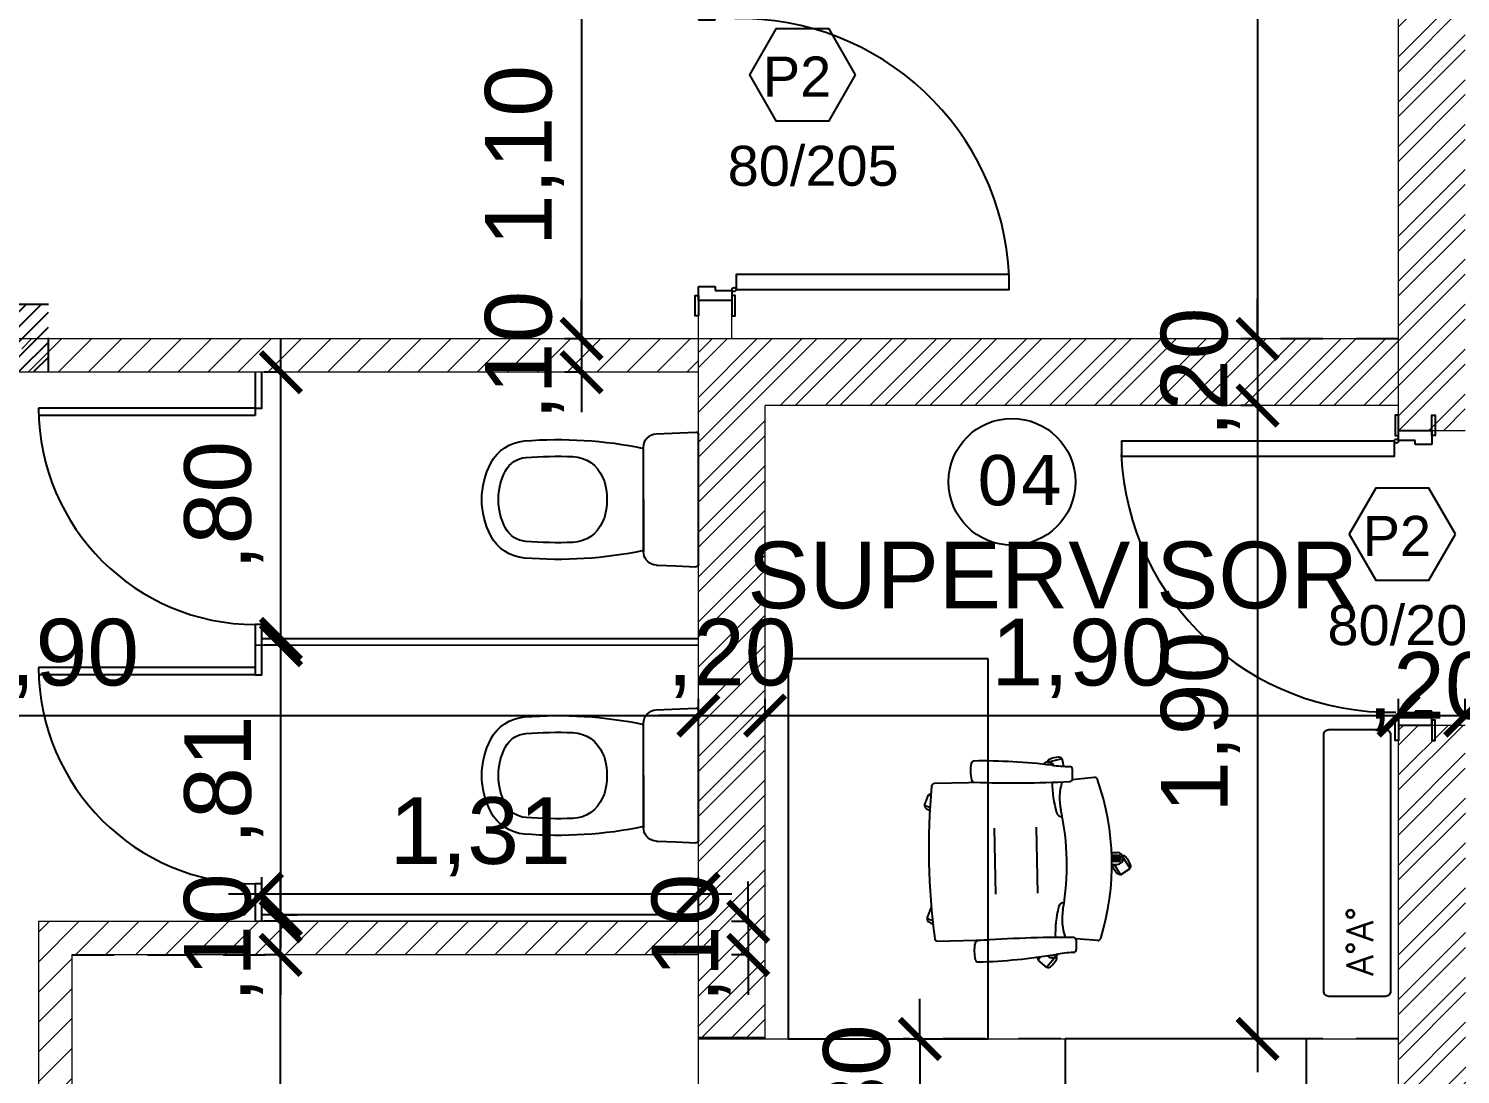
# Model space of a CAD drawing. Header units: metres. Extents: x 1093 to 1459, y -137 to 62.
# Drawn here: x 1276.044 to 1280.339, y -35.723 to -32.586 of the extents above; entities that cross this region are included whole.
import ezdxf

# ---------------------------------------------------------------- set-up
doc = ezdxf.new("R2010")
doc.units = ezdxf.units.M
doc.header["$LTSCALE"] = 0.508
doc.header["$PDMODE"] = 1
doc.header["$PDSIZE"] = -2
doc.linetypes.add('HIDDEN', pattern=[0.375, 0.25, -0.125])
doc.linetypes.add('HIDDEN2', pattern=[0.1875, 0.125, -0.0625])
doc.layers.get('0').update_dxf_attribs({"color": 9})
doc.layers.get('Defpoints').update_dxf_attribs({"color": 9})
for name, color, linetype in [('2-Desig-Carp', 9, 'Continuous'), ('2-texto', 9, 'Continuous'), ('3-muros', 9, 'Continuous'), ('3-tabiques', 9, 'Continuous'), ('4-carpinterias', 9, 'Continuous'), ('7-artef', 9, 'Continuous'), ('8-cotas-100', 9, 'Continuous'), ('9-Hatch', 9, 'Continuous'), ('a-aacond', 9, 'Continuous'), ('arq carpinterias', 9, 'Continuous'), ('Estructura', 9, 'HIDDEN2')]:
    doc.layers.add(name, color=color, linetype=linetype)
doc.styles.add('ROMANS', font='romans')
doc.styles.add('swiss', font='swissel.ttf')
doc.dimstyles.new('dim-100', dxfattribs={"dimtxt": 0.2, "dimasz": 0.12, "dimexe": 0.05, "dimexo": 0, "dimgap": 0.05, "dimtad": 1, "dimzin": 4, "dimtxsty": 'swiss', "dimblk": 'ARCHTICK', "dimcen": 0.5, "dimdle": 0.1, "dimclrd": 256, "dimclre": 252, "dimclrt": 256, "dimadec": 0, "dimazin": 0, "dimtfac": 1, "dimtix": 1, "dimtmove": 2, "dimatfit": 3, "dimldrblk": 'OPEN30', "dimfxl": 0.05, "dimtolj": 1, "dimtzin": 0, "dimarcsym": 0})

# ---------------------------------------------------------------- blocks, each defined once
blk = doc.blocks.new('P70 10CM')
at = {"color": 252}
blk.add_arc((374.8631, -245.4483), 0.8098, 2.6514, 91.0609, dxfattribs=at)
at = {"layer": '4-carpinterias'}
for p, q in [((374.8403, -244.6001), (374.7403, -244.6001)), ((374.7403, -244.6001), (374.7403, -244.6421)), ((374.8403, -244.6301), (374.8403, -244.6001)), ((374.7403, -244.6421), (374.7903, -244.6421)), ((374.7903, -244.6421), (374.7903, -244.6301)), ((374.7903, -244.6301), (374.8403, -244.6301)), ((374.7403, -245.4841), (374.7403, -245.4421)), ((374.7403, -245.4421), (374.7903, -245.4421)), ((374.8403, -245.4841), (374.7403, -245.4841)), ((374.7903, -245.4421), (374.7903, -245.4541)), ((374.7903, -245.4541), (374.8403, -245.4541)), ((374.8403, -245.4541), (374.8403, -245.4841))]:
    blk.add_line(p, q, dxfattribs=at)
for points in [[(374.7403, -244.6151), (374.7403, -244.5541), (374.7303, -244.5541), (374.7303, -244.6151)], [(374.8403, -244.6151), (374.8403, -244.5541), (374.8503, -244.5541), (374.8503, -244.6151)], [(375.6719, -245.4062), (374.8529, -245.4062), (374.8529, -245.4512), (375.6719, -245.4512)], [(374.7403, -245.4691), (374.7403, -245.5301), (374.7303, -245.5301), (374.7303, -245.4691)], [(374.8403, -245.4691), (374.8403, -245.5301), (374.8503, -245.5301), (374.8503, -245.4691)]]:
    blk.add_lwpolyline(points, close=True, dxfattribs=at)
blk.add_circle((374.8469, -245.4517), 0.006, dxfattribs=at)
blk.add_arc((374.7637, -245.4467), 0.9082, 359.7162, 0.2838, dxfattribs=at)
blk = doc.blocks.new('mobiliariop101')
at = {"color": 0, "linetype": 'ByBlock'}
for p, q in [((-0.005, 0.3366), (-0.005, 0.305)), ((-0.0045, 0.342), (0.0347, 0.3656)), ((0, 0.3375), (0, 0.305)), ((0.005, 0.3366), (0.005, 0.305)), ((0.0543, 0.3331), (0.0347, 0.3656)), ((-0.0201, 0.3048), (-0.02, 0.3226)), ((-0.01, 0.3337), (-0.01, 0.3049)), ((0.01, 0.3337), (0.01, 0.3049)), ((0.0201, 0.3048), (0.02, 0.3226)), ((0.0201, 0.3124), (0.0543, 0.3331)), ((-0.2718, 0.2521), (-0.2651, 0.1788)), ((0.2718, 0.2521), (0.2651, 0.1788)), ((-0.311, 0.152), (-0.337, 0.146)), ((-0.3257, 0.0973), (-0.337, 0.146)), ((-0.2698, 0.18), (-0.3002, 0.18)), ((0.2698, 0.18), (0.3002, 0.18)), ((-0.3217, 0.0993), (-0.3172, 0.0978)), ((-0.321, 0.1043), (-0.3165, 0.1028)), ((-0.3186, 0.1088), (-0.3158, 0.1079)), ((0.3186, 0.1088), (0.3158, 0.1079)), ((0.321, 0.1043), (0.3165, 0.1028)), ((0.3217, 0.0993), (0.3172, 0.0978)), ((0.3207, 0.1127), (0.3585, 0.08)), ((-0.3204, 0.0936), (-0.3179, 0.0928)), ((-0.11, 0.055), (0.11, 0.055)), ((0.3204, 0.0936), (0.3179, 0.0928)), ((0.3219, 0.0614), (0.3336, 0.0512)), ((0.3336, 0.0512), (0.3585, 0.08)), ((-0.11, -0.085), (0.11, -0.085)), ((-0.2625, -0.1108), (-0.2625, -0.2811)), ((0.2625, -0.2811), (0.2625, -0.1108)), ((-0.2222, -0.2943), (-0.2255, -0.303)), ((-0.2255, -0.303), (-0.1899, -0.3163)), ((-0.183, -0.2977), (-0.1899, -0.3163)), ((0.1524, -0.3), (0.1518, -0.3014)), ((0.1518, -0.3014), (0.1868, -0.3162)), ((0.1951, -0.2967), (0.1868, -0.3162))]:
    blk.add_line(p, q, dxfattribs=at)
for points in [[(0.0328, 0.3645, 0.310293), (0.0218, 0.3669, 0.078252), (-0.0049, 0.3508, 0.286366), (-0.0082, 0.3408, 0.310293)], [(0.0524, 0.3319, -0.310293), (0.0494, 0.321, -0.078252), (0.0228, 0.305, -0.068421), (0.0201, 0.3043, -0.310293)], [(-0.3365, 0.1438, 0.310293), (-0.3422, 0.1341, 0.078252), (-0.3352, 0.1038, 0.310293), (-0.3257, 0.0975, 0.310293)], [(0.3568, 0.0814, 0.310293), (0.3557, 0.0927, 0.078252), (0.3321, 0.1131, 0.310293), (0.3208, 0.1126, 0.310293)], [(0.3319, 0.0527, -0.236002), (0.3231, 0.0511, -0.078252)], [(-0.2247, -0.3009, -0.228458), (-0.2293, -0.2936, -0.078252)], [(-0.1891, -0.3142, 0.310293), (-0.1789, -0.3092, 0.029897), (-0.1737, -0.2984, 0.310293)], [(0.1877, -0.3142, 0.310293), (0.1981, -0.3096, 0.03882), (0.2052, -0.2958, 0.310293)]]:
    blk.add_lwpolyline(points, format="xyb", dxfattribs=at)
for centre, radius, start, end in [((0, 0.3225), 0.02, 0.4283, 179.5717), ((0, -0.5426), 0.8476, 71.7842, 108.2158), ((-0.2618, 0.253), 0.01, 108.2158, 185.219), ((0.2618, 0.253), 0.01, 354.781, 71.7842), ((-0.81, 0.1835), 0.5, 351.6754, 358.4789), ((-0.3002, 0.17), 0.01, 90, 178.4789), ((-0.2698, 0.17), 0.01, 1.4713, 90), ((-4.2282, 0.0683), 3.9698, 356.8815, 1.4713), ((-0.202, 0.32), 0.185, 251.9937, 281.3088), ((0, -0.6901), 0.8451, 78.6912, 101.3088), ((-0.1625, 0.1434), 0.02, 285.2192, 0), ((0.1625, 0.1434), 0.02, 180, 254.7808), ((0.202, 0.32), 0.185, 258.6912, 288.0063), ((4.2282, 0.0683), 3.9698, 178.5287, 183.1185), ((0.2698, 0.17), 0.01, 90, 178.5287), ((0.3002, 0.17), 0.01, 1.5211, 90), ((0.81, 0.1835), 0.5, 181.5211, 188.3246), ((1.5378, -0.16), 1.8728, 171.6754, 179.6081), ((-0.3067, 0.0997), 0.02, 112.3756, 231.8094), ((-0.2531, 0.4766), 0.3653, 269.0943, 285.2192), ((0.2531, 0.4766), 0.3653, 254.7808, 270.9057), ((0.3067, 0.0997), 0.02, 308.1906, 67.6244), ((-1.5378, -0.16), 1.8728, 0.3919, 8.3246), ((-0.325, -0.1473), 0.01, 179.6081, 257.4674), ((-0.3, -0.035), 0.125, 257.4674, 282.9164), ((-0.2743, -0.1471), 0.01, 282.9164, 356.8815), ((0.2743, -0.1471), 0.01, 183.1185, 257.0836), ((0.3, -0.035), 0.125, 257.0836, 282.5326), ((0.325, -0.1473), 0.01, 282.5326, 0.3919), ((-0.2525, -0.2811), 0.01, 180, 263.6817), ((0.2525, -0.2811), 0.01, 276.3183, 0), ((0, 1.9994), 2.3044, 263.6817, 276.3183)]:
    blk.add_arc(centre, radius, start, end, dxfattribs=at)
blk = doc.blocks.new('_ARCHTICK')
at = {"color": 0, "linetype": 'ByBlock', "const_width": 0.15}
blk.add_lwpolyline([(-0.5, -0.5), (0.5, 0.5)], dxfattribs=at)
blk = doc.blocks.new('*D160')
at = {"layer": '8-cotas-100', "color": 252, "linetype": 'HIDDEN', "lineweight": -2, "transparency": 16777216}
for p, q in [((1278.0536, -34.6469), (1278.0536, -34.5969)), ((1278.2536, -34.6469), (1278.2536, -34.5969))]:
    blk.add_line(p, q, dxfattribs=at)
at = {"layer": '8-cotas-100', "linetype": 'Continuous', "lineweight": -2, "transparency": 16777216}
for p, q in [((1278.0536, -34.6469), (1277.9336, -34.6469)), ((1278.0536, -34.6469), (1278.2536, -34.6469)), ((1278.2536, -34.6469), (1278.3736, -34.6469))]:
    blk.add_line(p, q, dxfattribs=at)
at = {"layer": 'Defpoints', "color": 0, "linetype": 'Continuous', "transparency": 16777216}
for p in [(1278.0536, -34.6469), (1278.2536, -34.6469), (1278.2536, -34.6469)]:
    blk.add_point(p, dxfattribs=at)
at = {"layer": '8-cotas-100', "linetype": 'Continuous', "lineweight": -2, "transparency": 16777216, "xscale": 0.12, "yscale": 0.12, "zscale": 0.12}
blk.add_blockref('_ARCHTICK', (1278.0536, -34.6469), dxfattribs=at)
at = {"layer": '8-cotas-100', "linetype": 'Continuous', "lineweight": -2, "transparency": 16777216, "xscale": 0.12, "yscale": 0.12, "zscale": 0.12, "rotation": 180}
blk.add_blockref('_ARCHTICK', (1278.2536, -34.6469), dxfattribs=at)
at = {"layer": '8-cotas-100', "linetype": 'Continuous', "lineweight": 0, "transparency": 16777216, "insert": (1278.1536, -34.4752), "char_height": 0.2, "attachment_point": 5, "style": 'swiss'}
blk.add_mtext('\\A1;,20', dxfattribs=at)
blk = doc.blocks.new('_Open30')
at = {"color": 0, "linetype": 'ByBlock', "lineweight": -2}
for p, q in [((-1, 0.268), (0, 0)), ((0, 0), (-1, -0.268)), ((0, 0), (-1, 0))]:
    blk.add_line(p, q, dxfattribs=at)
blk = doc.blocks.new('*D161')
at = {"layer": '8-cotas-100', "color": 252, "linetype": 'HIDDEN', "lineweight": -2, "transparency": 16777216}
for p, q in [((1278.2536, -34.6469), (1278.2536, -34.5969)), ((1280.1536, -34.6469), (1280.1536, -34.5969))]:
    blk.add_line(p, q, dxfattribs=at)
at = {"layer": '8-cotas-100', "linetype": 'Continuous', "lineweight": -2, "transparency": 16777216}
blk.add_line((1278.1536, -34.6469), (1280.2536, -34.6469), dxfattribs=at)
at = {"layer": 'Defpoints', "color": 0, "linetype": 'Continuous', "transparency": 16777216}
for p in [(1278.2536, -34.6469), (1280.1536, -34.6469), (1280.1536, -34.6469)]:
    blk.add_point(p, dxfattribs=at)
at = {"layer": '8-cotas-100', "linetype": 'Continuous', "lineweight": -2, "transparency": 16777216, "xscale": 0.12, "yscale": 0.12, "zscale": 0.12, "rotation": 180}
blk.add_blockref('_ARCHTICK', (1278.2536, -34.6469), dxfattribs=at)
at = {"layer": '8-cotas-100', "linetype": 'Continuous', "lineweight": -2, "transparency": 16777216, "xscale": 0.12, "yscale": 0.12, "zscale": 0.12}
blk.add_blockref('_ARCHTICK', (1280.1536, -34.6469), dxfattribs=at)
at = {"layer": '8-cotas-100', "linetype": 'Continuous', "lineweight": 0, "transparency": 16777216, "insert": (1279.2036, -34.4753), "char_height": 0.2, "attachment_point": 5, "style": 'swiss'}
blk.add_mtext('\\A1;1,90', dxfattribs=at)
blk = doc.blocks.new('*D165')
at = {"layer": '8-cotas-100', "linetype": 'Continuous', "lineweight": -2, "transparency": 16777216}
for p, q in [((1279.7305, -33.5171), (1279.7305, -33.3971)), ((1279.7305, -33.5171), (1279.7305, -33.7171)), ((1279.7305, -33.7171), (1279.7305, -33.8371))]:
    blk.add_line(p, q, dxfattribs=at)
at = {"layer": '8-cotas-100', "color": 252, "linetype": 'HIDDEN', "lineweight": -2, "transparency": 16777216}
for p, q in [((1279.7305, -33.5171), (1279.6805, -33.5171)), ((1279.7305, -33.7171), (1279.6805, -33.7171))]:
    blk.add_line(p, q, dxfattribs=at)
at = {"layer": 'Defpoints', "color": 0, "linetype": 'Continuous', "transparency": 16777216}
for p in [(1279.7305, -33.5171), (1279.7305, -33.7171), (1279.7305, -33.7171)]:
    blk.add_point(p, dxfattribs=at)
at = {"layer": '8-cotas-100', "linetype": 'Continuous', "lineweight": -2, "transparency": 16777216, "xscale": 0.12, "yscale": 0.12, "zscale": 0.12}
for p, rotation in [((1279.7305, -33.5171), 270), ((1279.7305, -33.7171), 90)]:
    blk.add_blockref('_ARCHTICK', p, dxfattribs=dict(at, rotation=rotation))
at = {"layer": '8-cotas-100', "linetype": 'Continuous', "lineweight": 0, "transparency": 16777216, "insert": (1279.5588, -33.6171), "char_height": 0.2, "attachment_point": 5, "rotation": 90, "style": 'swiss'}
blk.add_mtext('\\A1;,20', dxfattribs=at)
blk = doc.blocks.new('*D166')
at = {"layer": '8-cotas-100', "linetype": 'Continuous', "lineweight": -2, "transparency": 16777216}
blk.add_line((1279.7305, -33.6171), (1279.7305, -35.7171), dxfattribs=at)
at = {"layer": '8-cotas-100', "color": 252, "linetype": 'HIDDEN', "lineweight": -2, "transparency": 16777216}
for p, q in [((1279.7305, -33.7171), (1279.6805, -33.7171)), ((1280.1536, -35.6171), (1279.6805, -35.6171))]:
    blk.add_line(p, q, dxfattribs=at)
at = {"layer": 'Defpoints', "color": 0, "linetype": 'Continuous', "transparency": 16777216}
for p in [(1279.7305, -33.7171), (1279.7305, -35.6171), (1280.1536, -35.6171)]:
    blk.add_point(p, dxfattribs=at)
at = {"layer": '8-cotas-100', "linetype": 'Continuous', "lineweight": -2, "transparency": 16777216, "xscale": 0.12, "yscale": 0.12, "zscale": 0.12}
for p, rotation in [((1279.7305, -33.7171), 90), ((1279.7305, -35.6171), 270)]:
    blk.add_blockref('_ARCHTICK', p, dxfattribs=dict(at, rotation=rotation))
at = {"layer": '8-cotas-100', "linetype": 'Continuous', "lineweight": 0, "transparency": 16777216, "insert": (1279.559, -34.6671), "char_height": 0.2, "attachment_point": 5, "rotation": 90, "style": 'swiss'}
blk.add_mtext('\\A1;1,90', dxfattribs=at)
blk = doc.blocks.new('*D167')
at = {"layer": '8-cotas-100', "linetype": 'Continuous', "lineweight": -2, "transparency": 16777216}
for p, q in [((1278.7173, -35.6171), (1278.7173, -35.4971)), ((1278.7173, -35.6171), (1278.7173, -35.9171)), ((1278.7173, -35.9171), (1278.7173, -36.0371))]:
    blk.add_line(p, q, dxfattribs=at)
at = {"layer": '8-cotas-100', "color": 252, "linetype": 'HIDDEN', "lineweight": -2, "transparency": 16777216}
for p, q in [((1279.1404, -35.6171), (1278.6673, -35.6171)), ((1279.0604, -35.9171), (1278.6673, -35.9171))]:
    blk.add_line(p, q, dxfattribs=at)
at = {"layer": 'Defpoints', "color": 0, "linetype": 'Continuous', "transparency": 16777216}
for p in [(1279.1404, -35.6171), (1278.7173, -35.9171), (1279.0604, -35.9171)]:
    blk.add_point(p, dxfattribs=at)
at = {"layer": '8-cotas-100', "linetype": 'Continuous', "lineweight": -2, "transparency": 16777216, "xscale": 0.12, "yscale": 0.12, "zscale": 0.12}
for p, rotation in [((1278.7173, -35.6171), 270), ((1278.7173, -35.9171), 90)]:
    blk.add_blockref('_ARCHTICK', p, dxfattribs=dict(at, rotation=rotation))
at = {"layer": '8-cotas-100', "linetype": 'Continuous', "lineweight": 0, "transparency": 16777216, "insert": (1278.5458, -35.7671), "char_height": 0.2, "attachment_point": 5, "rotation": 90, "style": 'swiss'}
blk.add_mtext('\\A1;,30', dxfattribs=at)
blk = doc.blocks.new('*D244')
at = {"layer": '8-cotas-100', "color": 252, "linetype": 'HIDDEN', "lineweight": -2, "transparency": 16777216}
for p, q in [((1280.1536, -34.6469), (1280.1536, -34.5969)), ((1280.3536, -34.6469), (1280.3536, -34.5969))]:
    blk.add_line(p, q, dxfattribs=at)
at = {"layer": '8-cotas-100', "linetype": 'Continuous', "lineweight": -2, "transparency": 16777216}
blk.add_line((1280.0536, -34.6469), (1280.4536, -34.6469), dxfattribs=at)
at = {"layer": 'Defpoints', "color": 0, "linetype": 'Continuous', "transparency": 16777216}
for p in [(1280.1536, -34.6469), (1280.3536, -34.6469), (1280.3536, -34.6469)]:
    blk.add_point(p, dxfattribs=at)
at = {"layer": '8-cotas-100', "linetype": 'Continuous', "lineweight": -2, "transparency": 16777216, "xscale": 0.12, "yscale": 0.12, "zscale": 0.12, "rotation": 180}
blk.add_blockref('_ARCHTICK', (1280.1536, -34.6469), dxfattribs=at)
at = {"layer": '8-cotas-100', "linetype": 'Continuous', "lineweight": -2, "transparency": 16777216, "xscale": 0.12, "yscale": 0.12, "zscale": 0.12}
blk.add_blockref('_ARCHTICK', (1280.3536, -34.6469), dxfattribs=at)
at = {"layer": '8-cotas-100', "linetype": 'Continuous', "lineweight": 0, "transparency": 16777216, "insert": (1280.2536, -34.5752), "char_height": 0.2, "attachment_point": 5, "style": 'swiss'}
blk.add_mtext('\\A1;,20', dxfattribs=at)
blk = doc.blocks.new('*D292')
at = {"layer": '3-muros', "color": 252, "lineweight": -2, "transparency": 16777216}
for p, q in [((1280.3536, -34.6469), (1280.3536, -34.5965)), ((1282.8519, -34.6465), (1282.8519, -34.5965))]:
    blk.add_line(p, q, dxfattribs=at)
at = {"layer": '3-muros', "lineweight": -2, "transparency": 16777216}
blk.add_line((1280.2536, -34.6465), (1282.9519, -34.6465), dxfattribs=at)
at = {"layer": 'Defpoints', "color": 0, "transparency": 16777216}
for p in [(1280.3536, -34.6469), (1282.8519, -34.6465), (1282.8519, -34.6465)]:
    blk.add_point(p, dxfattribs=at)
at = {"layer": '3-muros', "lineweight": -2, "transparency": 16777216, "xscale": 0.12, "yscale": 0.12, "zscale": 0.12, "rotation": 180}
blk.add_blockref('_ARCHTICK', (1280.3536, -34.6465), dxfattribs=at)
at = {"layer": '3-muros', "lineweight": -2, "transparency": 16777216, "xscale": 0.12, "yscale": 0.12, "zscale": 0.12}
blk.add_blockref('_ARCHTICK', (1282.8519, -34.6465), dxfattribs=at)
at = {"layer": '3-muros', "lineweight": 0, "transparency": 16777216, "insert": (1281.6028, -34.4748), "char_height": 0.2, "attachment_point": 5, "style": 'swiss'}
blk.add_mtext('\\A1;2,50', dxfattribs=at)
blk = doc.blocks.new('SPLIT')
blk.add_lwpolyline([(-0.015, -0.35), (-0.185, -0.35, -0.414214), (-0.2, -0.335), (-0.2, 0.435, -0.414214), (-0.185, 0.45), (-0.015, 0.45, -0.414214), (0, 0.435), (0, -0.335, -0.414214)], format="xyb", close=True)
at = {"color": 2, "style": 'ROMANS'}
blk.add_text('A%%DA%%D', height=0.08, rotation=90, dxfattribs=at).set_placement((-0.0515, -0.2877))
blk = doc.blocks.new('*D340')
at = {"layer": '8-cotas-100', "linetype": 'Continuous', "lineweight": -2, "transparency": 16777216}
blk.add_line((1279.7305, -30.9171), (1279.7305, -33.6171), dxfattribs=at)
at = {"layer": '8-cotas-100', "color": 252, "linetype": 'HIDDEN', "lineweight": -2, "transparency": 16777216}
for p, q in [((1280.1536, -31.0171), (1279.6805, -31.0171)), ((1280.1536, -33.5171), (1279.6805, -33.5171))]:
    blk.add_line(p, q, dxfattribs=at)
at = {"layer": 'Defpoints', "color": 0, "linetype": 'Continuous', "transparency": 16777216}
for p in [(1280.1536, -31.0171), (1279.7305, -33.5171), (1280.1536, -33.5171)]:
    blk.add_point(p, dxfattribs=at)
at = {"layer": '8-cotas-100', "linetype": 'Continuous', "lineweight": -2, "transparency": 16777216, "xscale": 0.12, "yscale": 0.12, "zscale": 0.12}
for p, rotation in [((1279.7305, -31.0171), 90), ((1279.7305, -33.5171), 270)]:
    blk.add_blockref('_ARCHTICK', p, dxfattribs=dict(at, rotation=rotation))
at = {"layer": '8-cotas-100', "linetype": 'Continuous', "lineweight": 0, "transparency": 16777216, "insert": (1279.5588, -32.2671), "char_height": 0.2, "attachment_point": 5, "rotation": 90, "style": 'swiss'}
blk.add_mtext('\\A1;2,50', dxfattribs=at)
blk = doc.blocks.new('*D341')
at = {"layer": '8-cotas-100', "linetype": 'Continuous', "lineweight": -2, "transparency": 16777216}
for p, q in [((1279.7305, -33.5171), (1279.7305, -33.3971)), ((1279.7305, -33.5171), (1279.7305, -33.7171)), ((1279.7305, -33.7171), (1279.7305, -33.8371))]:
    blk.add_line(p, q, dxfattribs=at)
at = {"layer": '8-cotas-100', "color": 252, "linetype": 'HIDDEN', "lineweight": -2, "transparency": 16777216}
for p, q in [((1279.7305, -33.5171), (1279.6805, -33.5171)), ((1279.7305, -33.7171), (1279.6805, -33.7171))]:
    blk.add_line(p, q, dxfattribs=at)
at = {"layer": 'Defpoints', "color": 0, "linetype": 'Continuous', "transparency": 16777216}
for p in [(1279.7305, -33.5171), (1279.7305, -33.7171), (1279.7305, -33.7171)]:
    blk.add_point(p, dxfattribs=at)
at = {"layer": '8-cotas-100', "linetype": 'Continuous', "lineweight": -2, "transparency": 16777216, "xscale": 0.12, "yscale": 0.12, "zscale": 0.12}
for p, rotation in [((1279.7305, -33.5171), 270), ((1279.7305, -33.7171), 90)]:
    blk.add_blockref('_ARCHTICK', p, dxfattribs=dict(at, rotation=rotation))
at = {"layer": '8-cotas-100', "linetype": 'Continuous', "lineweight": 0, "transparency": 16777216, "insert": (1279.5588, -33.6171), "char_height": 0.2, "attachment_point": 5, "rotation": 90, "style": 'swiss'}
blk.add_mtext('\\A1;,20', dxfattribs=at)
blk = doc.blocks.new('*D359')
at = {"layer": '8-cotas-100', "lineweight": -2, "transparency": 16777216}
blk.add_line((1277.703, -32.3171), (1277.703, -33.6171), dxfattribs=at)
at = {"layer": '8-cotas-100', "color": 252, "lineweight": -2, "transparency": 16777216}
for p, q in [((1277.703, -32.4171), (1277.653, -32.4171)), ((1277.703, -33.5171), (1277.653, -33.5171))]:
    blk.add_line(p, q, dxfattribs=at)
at = {"layer": 'Defpoints', "color": 0, "transparency": 16777216}
for p in [(1277.703, -32.4171), (1277.703, -33.5171), (1277.703, -33.5171)]:
    blk.add_point(p, dxfattribs=at)
at = {"layer": '8-cotas-100', "lineweight": -2, "transparency": 16777216, "xscale": 0.12, "yscale": 0.12, "zscale": 0.12}
for p, rotation in [((1277.703, -32.4171), 90), ((1277.703, -33.5171), 270)]:
    blk.add_blockref('_ARCHTICK', p, dxfattribs=dict(at, rotation=rotation))
at = {"layer": '8-cotas-100', "transparency": 16777216, "insert": (1277.5315, -32.9671), "char_height": 0.2, "attachment_point": 5, "rotation": 90, "style": 'swiss'}
blk.add_mtext('\\A1;1,10', dxfattribs=at)
blk = doc.blocks.new('*D360')
at = {"layer": '8-cotas-100', "lineweight": -2, "transparency": 16777216}
for p, q in [((1277.703, -33.5171), (1277.703, -33.3971)), ((1277.703, -33.5171), (1277.703, -33.6171)), ((1277.703, -33.6171), (1277.703, -33.7371))]:
    blk.add_line(p, q, dxfattribs=at)
at = {"layer": '8-cotas-100', "color": 252, "lineweight": -2, "transparency": 16777216}
for p, q in [((1277.703, -33.5171), (1277.653, -33.5171)), ((1277.703, -33.6171), (1277.653, -33.6171))]:
    blk.add_line(p, q, dxfattribs=at)
at = {"layer": 'Defpoints', "color": 0, "transparency": 16777216}
for p in [(1277.703, -33.5171), (1277.703, -33.6171), (1277.703, -33.6171)]:
    blk.add_point(p, dxfattribs=at)
at = {"layer": '8-cotas-100', "lineweight": -2, "transparency": 16777216, "xscale": 0.12, "yscale": 0.12, "zscale": 0.12}
for p, rotation in [((1277.703, -33.5171), 270), ((1277.703, -33.6171), 90)]:
    blk.add_blockref('_ARCHTICK', p, dxfattribs=dict(at, rotation=rotation))
at = {"layer": '8-cotas-100', "transparency": 16777216, "insert": (1277.5315, -33.5671), "char_height": 0.2, "attachment_point": 5, "rotation": 90, "style": 'swiss'}
blk.add_mtext('\\A1;,10', dxfattribs=at)
blk = doc.blocks.new('*D361')
at = {"layer": '8-cotas-100', "lineweight": -2, "transparency": 16777216}
for p, q in [((1278.203, -35.2651), (1278.203, -35.1451)), ((1278.203, -35.2651), (1278.203, -35.3651)), ((1278.203, -35.3651), (1278.203, -35.4851))]:
    blk.add_line(p, q, dxfattribs=at)
at = {"layer": '8-cotas-100', "color": 252, "lineweight": -2, "transparency": 16777216}
for p, q in [((1278.203, -35.2651), (1278.153, -35.2651)), ((1278.203, -35.3651), (1278.153, -35.3651))]:
    blk.add_line(p, q, dxfattribs=at)
at = {"layer": 'Defpoints', "color": 0, "transparency": 16777216}
for p in [(1278.203, -35.2651), (1278.203, -35.3651), (1278.203, -35.3651)]:
    blk.add_point(p, dxfattribs=at)
at = {"layer": '8-cotas-100', "lineweight": -2, "transparency": 16777216, "xscale": 0.12, "yscale": 0.12, "zscale": 0.12}
for p, rotation in [((1278.203, -35.2651), 270), ((1278.203, -35.3651), 90)]:
    blk.add_blockref('_ARCHTICK', p, dxfattribs=dict(at, rotation=rotation))
at = {"layer": '8-cotas-100', "transparency": 16777216, "insert": (1278.0315, -35.3151), "char_height": 0.2, "attachment_point": 5, "rotation": 90, "style": 'swiss'}
blk.add_mtext('\\A1;,10', dxfattribs=at)
blk = doc.blocks.new('INOD')
at = {"layer": '7-artef'}
for p, q in [((637.826, 2392.9038), (637.8297, 2392.9039)), ((637.8297, 2392.9039), (637.8848, 2392.9064)), ((637.8848, 2392.9064), (637.9445, 2392.9091)), ((637.9528, 2392.9012), (637.9528, 2392.5129)), ((637.7878, 2392.8638), (637.7878, 2392.5503)), ((637.7878, 2392.707), (637.7878, 2392.8638)), ((637.826, 2392.5103), (637.9445, 2392.5049))]:
    blk.add_line(p, q, dxfattribs=at)
for centre, radius, start, end in [((637.4404, 2392.7581), 0.125, 94.4928, 152.4143), ((637.5304, 2391.6125), 1.2742, 78.3437, 94.4928), ((637.8278, 2392.8638), 0.04, 144.1158, 180), ((637.8278, 2392.8638), 0.04, 141.7009, 144.1158), ((637.8278, 2392.8638), 0.04, 132.1852, 141.7009), ((637.8278, 2392.8638), 0.04, 92.6026, 132.1852), ((637.9448, 2392.9012), 0.008, 85.889, 92.6026), ((637.9448, 2392.9012), 0.008, 0, 85.889), ((637.4404, 2392.7581), 0.075, 94.4928, 152.4143), ((637.5304, 2391.6125), 1.2242, 87.8575, 94.4928), ((637.5566, 2392.7207), 0.1205, 353.469, 353.469), ((637.5566, 2392.7207), 0.1205, 0.0917, 0.0917), ((637.5714, 2392.7348), 0.1012, 22.7679, 87.2928), ((637.5382, 2392.707), 0.2354, 152.4143, 180), ((637.5382, 2392.707), 0.1854, 152.4143, 180), ((637.5566, 2392.7207), 0.1205, 7.9611, 26.2022), ((637.5382, 2392.707), 0.2354, 180, 207.5857), ((637.5382, 2392.707), 0.1854, 180, 207.5857), ((637.4796, 2392.7081), 0.1984, 359.701, 8.5059), ((637.4796, 2392.706), 0.1984, 351.4941, 0.299), ((637.5566, 2392.6933), 0.1205, 333.7978, 352.0389), ((637.4404, 2392.6559), 0.075, 207.5857, 265.5072), ((637.5714, 2392.6793), 0.1012, 272.7072, 337.2321), ((637.4404, 2392.6559), 0.125, 207.5857, 265.5072), ((637.5304, 2393.8015), 1.2242, 265.5072, 272.1425), ((637.5304, 2393.8015), 1.2742, 265.5072, 281.6563), ((637.8278, 2392.5503), 0.04, 180, 267.3974), ((637.9448, 2392.5129), 0.008, 267.3974, 0)]:
    blk.add_arc(centre, radius, start, end, dxfattribs=at)
blk = doc.blocks.new('*D418')
at = {"layer": '8-cotas-100', "color": 252, "linetype": 'HIDDEN', "lineweight": -2, "transparency": 16777216}
for p, q in [((1274.1536, -34.6469), (1274.1536, -34.5969)), ((1278.0536, -34.6469), (1278.0536, -34.5969))]:
    blk.add_line(p, q, dxfattribs=at)
at = {"layer": '8-cotas-100', "linetype": 'Continuous', "lineweight": -2, "transparency": 16777216}
blk.add_line((1274.0536, -34.6469), (1278.1536, -34.6469), dxfattribs=at)
at = {"layer": 'Defpoints', "color": 0, "linetype": 'Continuous', "transparency": 16777216}
for p in [(1274.1536, -34.6469), (1278.0536, -34.6469), (1278.0536, -34.6469)]:
    blk.add_point(p, dxfattribs=at)
at = {"layer": '8-cotas-100', "linetype": 'Continuous', "lineweight": -2, "transparency": 16777216, "xscale": 0.12, "yscale": 0.12, "zscale": 0.12, "rotation": 180}
blk.add_blockref('_ARCHTICK', (1274.1536, -34.6469), dxfattribs=at)
at = {"layer": '8-cotas-100', "linetype": 'Continuous', "lineweight": -2, "transparency": 16777216, "xscale": 0.12, "yscale": 0.12, "zscale": 0.12}
blk.add_blockref('_ARCHTICK', (1278.0536, -34.6469), dxfattribs=at)
at = {"layer": '8-cotas-100', "linetype": 'Continuous', "lineweight": 0, "transparency": 16777216, "insert": (1276.1036, -34.4753), "char_height": 0.2, "attachment_point": 5, "style": 'swiss'}
blk.add_mtext('\\A1;3,90', dxfattribs=at)
blk = doc.blocks.new('*D422')
at = {"layer": '8-cotas-100', "linetype": 'Continuous', "lineweight": -2, "transparency": 16777216}
blk.add_line((1276.8, -37.8171), (1276.8, -35.2651), dxfattribs=at)
at = {"layer": '8-cotas-100', "color": 252, "linetype": 'HIDDEN', "lineweight": -2, "transparency": 16777216}
for p, q in [((1276.1736, -35.3651), (1276.85, -35.3651)), ((1276.1736, -37.7171), (1276.85, -37.7171))]:
    blk.add_line(p, q, dxfattribs=at)
at = {"layer": 'Defpoints', "color": 0, "linetype": 'Continuous', "transparency": 16777216}
for p in [(1276.1736, -35.3651), (1276.8, -35.3651), (1276.1736, -37.7171)]:
    blk.add_point(p, dxfattribs=at)
at = {"layer": '8-cotas-100', "linetype": 'Continuous', "lineweight": -2, "transparency": 16777216, "xscale": 0.12, "yscale": 0.12, "zscale": 0.12}
for p, rotation in [((1276.8, -35.3651), 90), ((1276.8, -37.7171), 270)]:
    blk.add_blockref('_ARCHTICK', p, dxfattribs=dict(at, rotation=rotation))
at = {"layer": '8-cotas-100', "linetype": 'Continuous', "lineweight": 0, "transparency": 16777216, "insert": (1276.6283, -36.5411), "char_height": 0.2, "attachment_point": 5, "rotation": 90, "style": 'swiss'}
blk.add_mtext('\\A1;2,35', dxfattribs=at)
blk = doc.blocks.new('*D425')
at = {"layer": '8-cotas-100', "linetype": 'Continuous', "lineweight": -2, "transparency": 16777216}
for p, q in [((1277.703, -33.5171), (1277.703, -33.3971)), ((1277.703, -33.5171), (1277.703, -33.6171)), ((1277.703, -33.6171), (1277.703, -33.7371))]:
    blk.add_line(p, q, dxfattribs=at)
at = {"layer": '8-cotas-100', "color": 252, "linetype": 'HIDDEN', "lineweight": -2, "transparency": 16777216}
for p, q in [((1277.703, -33.5171), (1277.653, -33.5171)), ((1277.703, -33.6171), (1277.653, -33.6171))]:
    blk.add_line(p, q, dxfattribs=at)
at = {"layer": 'Defpoints', "color": 0, "linetype": 'Continuous', "transparency": 16777216}
for p in [(1277.703, -33.5171), (1277.703, -33.6171), (1277.703, -33.6171)]:
    blk.add_point(p, dxfattribs=at)
at = {"layer": '8-cotas-100', "linetype": 'Continuous', "lineweight": -2, "transparency": 16777216, "xscale": 0.12, "yscale": 0.12, "zscale": 0.12}
for p, rotation in [((1277.703, -33.5171), 270), ((1277.703, -33.6171), 90)]:
    blk.add_blockref('_ARCHTICK', p, dxfattribs=dict(at, rotation=rotation))
at = {"layer": '8-cotas-100', "linetype": 'Continuous', "lineweight": 0, "transparency": 16777216, "insert": (1277.5315, -33.5671), "char_height": 0.2, "attachment_point": 5, "rotation": 90, "style": 'swiss'}
blk.add_mtext('\\A1;,10', dxfattribs=at)
blk = doc.blocks.new('*D427')
at = {"layer": '8-cotas-100', "lineweight": -2, "transparency": 16777216}
for p, q in [((1276.8, -35.2637), (1276.8, -35.1437)), ((1276.8, -35.3651), (1276.8, -35.2637)), ((1276.8, -35.3651), (1276.8, -35.4851))]:
    blk.add_line(p, q, dxfattribs=at)
at = {"layer": '8-cotas-100', "color": 252, "linetype": 'HIDDEN', "lineweight": -2, "transparency": 16777216}
for p, q in [((1276.8002, -35.2637), (1276.75, -35.2637)), ((1276.8, -35.3651), (1276.75, -35.3651))]:
    blk.add_line(p, q, dxfattribs=at)
at = {"layer": 'Defpoints', "color": 0, "transparency": 16777216}
for p in [(1276.8, -35.2637), (1276.8002, -35.2637), (1276.8, -35.3651)]:
    blk.add_point(p, dxfattribs=at)
at = {"layer": '8-cotas-100', "lineweight": -2, "transparency": 16777216, "xscale": 0.12, "yscale": 0.12, "zscale": 0.12}
for p, rotation in [((1276.8, -35.2637), 270), ((1276.8, -35.3651), 90)]:
    blk.add_blockref('_ARCHTICK', p, dxfattribs=dict(at, rotation=rotation))
at = {"layer": '8-cotas-100', "lineweight": 0, "transparency": 16777216, "insert": (1276.6285, -35.3144), "char_height": 0.2, "attachment_point": 5, "rotation": 90, "style": 'swiss'}
blk.add_mtext('\\A1;,10', dxfattribs=at)
blk = doc.blocks.new('*D428')
at = {"layer": '8-cotas-100', "lineweight": -2, "transparency": 16777216}
blk.add_line((1276.801, -35.3451), (1276.801, -34.3357), dxfattribs=at)
at = {"layer": '8-cotas-100', "color": 252, "linetype": 'HIDDEN', "lineweight": -2, "transparency": 16777216}
for p, q in [((1276.801, -34.4357), (1276.751, -34.4357)), ((1276.8, -35.2451), (1276.851, -35.2451))]:
    blk.add_line(p, q, dxfattribs=at)
at = {"layer": 'Defpoints', "color": 0, "transparency": 16777216}
for p in [(1276.801, -34.4357), (1276.801, -34.4357), (1276.8, -35.2451)]:
    blk.add_point(p, dxfattribs=at)
at = {"layer": '8-cotas-100', "lineweight": -2, "transparency": 16777216, "xscale": 0.12, "yscale": 0.12, "zscale": 0.12}
for p, rotation in [((1276.801, -34.4357), 90), ((1276.801, -35.2451), 270)]:
    blk.add_blockref('_ARCHTICK', p, dxfattribs=dict(at, rotation=rotation))
at = {"layer": '8-cotas-100', "lineweight": 0, "transparency": 16777216, "insert": (1276.6294, -34.8404), "char_height": 0.2, "attachment_point": 5, "rotation": 90, "style": 'swiss'}
blk.add_mtext('\\A1;,81', dxfattribs=at)
blk = doc.blocks.new('*D429')
at = {"layer": '8-cotas-100', "lineweight": -2, "transparency": 16777216}
blk.add_line((1276.801, -34.5171), (1276.801, -33.5171), dxfattribs=at)
at = {"layer": '8-cotas-100', "color": 252, "linetype": 'HIDDEN', "lineweight": -2, "transparency": 16777216}
for p, q in [((1276.801, -33.6171), (1276.751, -33.6171)), ((1276.801, -34.4171), (1276.751, -34.4171))]:
    blk.add_line(p, q, dxfattribs=at)
at = {"layer": 'Defpoints', "color": 0, "transparency": 16777216}
for p in [(1276.801, -33.6171), (1276.801, -33.6171), (1276.801, -34.4171)]:
    blk.add_point(p, dxfattribs=at)
at = {"layer": '8-cotas-100', "lineweight": -2, "transparency": 16777216, "xscale": 0.12, "yscale": 0.12, "zscale": 0.12}
for p, rotation in [((1276.801, -33.6171), 90), ((1276.801, -34.4171), 270)]:
    blk.add_blockref('_ARCHTICK', p, dxfattribs=dict(at, rotation=rotation))
at = {"layer": '8-cotas-100', "lineweight": 0, "transparency": 16777216, "insert": (1276.6294, -34.0171), "char_height": 0.2, "attachment_point": 5, "rotation": 90, "style": 'swiss'}
blk.add_mtext('\\A1;,80', dxfattribs=at)
blk = doc.blocks.new('*D430')
at = {"layer": '8-cotas-100', "color": 252, "linetype": 'HIDDEN', "lineweight": -2, "transparency": 16777216}
for p, q in [((1276.7436, -35.2451), (1276.7436, -35.1321)), ((1278.0536, -35.2451), (1278.0536, -35.1321))]:
    blk.add_line(p, q, dxfattribs=at)
at = {"layer": '8-cotas-100', "lineweight": -2, "transparency": 16777216}
blk.add_line((1276.6436, -35.1821), (1278.1536, -35.1821), dxfattribs=at)
at = {"layer": 'Defpoints', "color": 0, "transparency": 16777216}
for p in [(1278.0536, -35.1821), (1276.7436, -35.2451), (1278.0536, -35.2451)]:
    blk.add_point(p, dxfattribs=at)
at = {"layer": '8-cotas-100', "lineweight": -2, "transparency": 16777216, "xscale": 0.12, "yscale": 0.12, "zscale": 0.12, "rotation": 180}
blk.add_blockref('_ARCHTICK', (1276.7436, -35.1821), dxfattribs=at)
at = {"layer": '8-cotas-100', "lineweight": -2, "transparency": 16777216, "xscale": 0.12, "yscale": 0.12, "zscale": 0.12}
blk.add_blockref('_ARCHTICK', (1278.0536, -35.1821), dxfattribs=at)
at = {"layer": '8-cotas-100', "lineweight": 0, "transparency": 16777216, "insert": (1277.3986, -35.0106), "char_height": 0.2, "attachment_point": 5, "style": 'swiss'}
blk.add_mtext('\\A1;1,31', dxfattribs=at)

msp = doc.modelspace()

# ---------------------------------------------------------------- hatches: boundary and pattern name
at = {"layer": '3-tabiques', "linetype": 'Continuous', "lineweight": 0}
h = msp.add_hatch(dxfattribs=at)
h.set_pattern_fill('ANSI31', color=256, scale=0.02)
h.paths.add_polyline_path([(1278.1536, -31.0171), (1280.1536, -31.0171), (1280.1536, -30.9171), (1278.0536, -30.9171), (1275.7689, -30.9171), (1275.7689, -32.4171), (1275.9607, -32.4171), (1275.9607, -32.3171), (1275.9147, -32.3171), (1275.8689, -32.3171), (1275.8689, -31.0171), (1278.0536, -31.0171), (1278.0536, -32.3171), (1276.8447, -32.3171), (1276.8447, -32.4171), (1276.8907, -32.4171), (1278.0536, -32.4171), (1278.0536, -32.5174), (1278.1536, -32.5174), (1278.1536, -32.4714)])
h.paths.add_polyline_path([(1275.5347, -32.0584), (1276.0834, -32.0584), (1276.0834, -31.6302), (1275.5347, -31.6302)], flags=9)
h.paths.add_polyline_path([(1277.8194, -32.0584), (1278.3681, -32.0584), (1278.3681, -31.6302), (1277.8194, -31.6302)], flags=25)
h.paths.add_polyline_path([(1277.7252, -32.6513), (1277.7252, -32.1027), (1277.297, -32.1027), (1277.297, -32.6513)], flags=9)
h = msp.add_hatch(dxfattribs=at)
h.set_pattern_fill('ANSI31', color=256, scale=0.02)
h.set_pattern_definition([(45, (1278.05361, -33.851335), (-0.0449013, 0.0449013), [])])
h.paths.add_polyline_path([(1275.9036, -33.5651), (1275.9036, -33.555), (1275.1394, -33.555), (1275.1394, -33.6171), (1275.1854, -33.6171), (1275.9036, -33.6171)])
h.paths.add_polyline_path([(1275.9036, -33.5171), (1275.1394, -33.5171), (1275.1394, -33.555), (1275.9036, -33.555)])
h.paths.add_polyline_path([(1278.0536, -33.555), (1276.0236, -33.555), (1276.0236, -33.5651), (1276.0236, -33.6171), (1278.0536, -33.6171)])
h.paths.add_polyline_path([(1278.0536, -33.5171), (1276.0236, -33.5171), (1276.0236, -33.555), (1278.0536, -33.555)])
h.paths.add_polyline_path([(1277.7252, -33.8513), (1277.7252, -33.3027), (1277.297, -33.3027), (1277.297, -33.8513)], flags=9)
h.paths.add_polyline_path([(1277.7252, -33.8513), (1277.7252, -33.3027), (1277.297, -33.3027), (1277.297, -33.8513)], flags=9)
h = msp.add_hatch(dxfattribs=at)
h.set_pattern_fill('ANSI31', color=256, scale=0.02)
h.set_pattern_definition([(45, (1278.05361, -37.71712), (-0.0449013, 0.0449013), [])])
h.paths.add_polyline_path([(1274.1536, -33.665), (1274.0536, -33.665), (1274.0536, -37.7171), (1274.1536, -37.7171)])
h.paths.add_polyline_path([(1274.2554, -33.555), (1273.8518, -33.555), (1273.8518, -33.6171), (1274.0536, -33.6171), (1274.0536, -33.665), (1274.1536, -33.665), (1274.1536, -33.6171), (1274.2554, -33.6171)])
h.paths.add_polyline_path([(1274.2554, -33.5171), (1273.8518, -33.5171), (1273.8518, -33.555), (1274.2554, -33.555)])
h.paths.add_polyline_path([(1276.1736, -35.3651), (1278.0536, -35.3651), (1278.0536, -35.2651), (1276.0736, -35.2651), (1276.0736, -36.1911), (1276.1736, -36.1911)])
h.paths.add_polyline_path([(1276.1736, -36.8911), (1276.0736, -36.8911), (1276.0736, -37.7171), (1276.1736, -37.7171)])
at = {"layer": '9-Hatch', "lineweight": 0}
h = msp.add_hatch(dxfattribs=at)
h.set_pattern_fill('ANSI32', color=256, scale=0.01)
h.paths.add_polyline_path([(1280.3536, -12.3706), (1280.3136, -12.3706), (1280.3136, -12.4175), (1280.3036, -12.4175), (1280.3036, -12.3706), (1280.1536, -12.3706), (1280.1536, -12.4175), (1280.1536, -20.9034), (1280.1571, -20.9034), (1280.1571, -23.4034), (1280.1536, -33.6171), (1280.1536, -33.7914), (1280.3536, -33.7916)])
at = {"layer": '9-Hatch'}
h = msp.add_hatch(dxfattribs=at)
h.set_pattern_fill('ANGLE', color=256)
h.set_pattern_definition([(0, (1280.1536, -35.617), (0, 6.985), [5.08, -1.905]), (90, (1280.1536, -35.617), (-6.985, 4e-16), [5.08, -1.905])])
h.paths.add_polyline_path([(1280.1536, -33.5171), (1278.0536, -33.5171), (1278.0536, -35.6171), (1278.2536, -35.6171), (1278.2536, -33.7171), (1280.1536, -33.7171)])
at = {"layer": '9-Hatch', "lineweight": 0}
h = msp.add_hatch(dxfattribs=at)
h.set_pattern_fill('ANSI32', color=256, scale=0.01)
h.paths.add_polyline_path([(1278.2536, -35.6171), (1278.0536, -35.6171), (1278.0536, -33.5171), (1280.1536, -33.5171), (1280.1536, -33.7171), (1278.2536, -33.7171)])
h = msp.add_hatch(dxfattribs=at)
h.set_pattern_fill('ANSI32', color=256, scale=0.01)
h.paths.add_polyline_path([(1280.3535, -34.6754), (1280.1535, -34.6754), (1280.1574, -37.6857), (1280.3574, -37.6857)])
at = {"layer": 'Estructura'}
h = msp.add_hatch(dxfattribs=at)
h.set_pattern_fill('ANSI31', color=256, scale=0.01)
h.set_pattern_definition([(45, (0, -27.56402), (-0.0224506403, 0.0224506403), [])])
h.paths.add_polyline_path([(1275.9036, -33.6141), (1276.1036, -33.6141), (1276.1036, -33.4141), (1275.9036, -33.4141)])

# ---------------------------------------------------------------- linework, layer by layer
at = {"layer": '2-texto'}
msp.add_circle((1278.9938, -33.9458), 0.1901, dxfattribs=at)
at = {"layer": '3-muros', "linetype": 'Continuous', "lineweight": 0}
for p, q in [((1278.0536, -35.6171), (1280.1536, -35.6171)), ((1278.0536, -37.7171), (1278.0536, -35.6171))]:
    msp.add_line(p, q, dxfattribs=at)
at = {"layer": '3-tabiques', "linetype": 'Continuous', "lineweight": 0}
for p, q in [((1280.1536, -33.7914), (1280.1536, -12.3706)), ((1278.0536, -33.5171), (1278.0536, -33.3594)), ((1278.1536, -33.5171), (1278.1536, -33.3714)), ((1280.1536, -33.5171), (1275.1394, -33.5171)), ((1278.0536, -35.6171), (1278.0536, -33.5171)), ((1278.0536, -33.6171), (1275.1394, -33.6171)), ((1278.2536, -35.6171), (1278.2536, -33.7171)), ((1280.1536, -33.7171), (1278.2536, -33.7171)), ((1280.1536, -33.7914), (1280.3536, -33.7916)), ((1280.1536, -34.6754), (1280.3536, -34.6754)), ((1280.1536, -37.7171), (1280.1536, -34.6754))]:
    msp.add_line(p, q, dxfattribs=at)
at = {"layer": '3-tabiques', "linetype": 'Continuous', "lineweight": 0, "flags": 128}
for points in [[(1278.0536, -35.2651), (1276.0736, -35.2651), (1276.0736, -36.1911)], [(1278.0536, -35.3651), (1276.1736, -35.3651), (1276.1736, -36.1911)]]:
    msp.add_lwpolyline(points, dxfattribs=at)
at = {"layer": '4-carpinterias'}
for p, q in [((1276.7236, -33.7252), (1276.0736, -33.7252)), ((1276.7236, -33.7472), (1276.0736, -33.7472)), ((1276.7236, -34.5032), (1276.0736, -34.5032)), ((1276.7236, -34.5252), (1276.0736, -34.5252))]:
    msp.add_line(p, q, dxfattribs=at)
for centre in [(1276.726, -33.7218), (1276.726, -34.4998)]:
    msp.add_arc(centre, 0.6522, 180.2984, 269.793, dxfattribs=at)
at = {"layer": '7-artef'}
for p, q in [((1276.7236, -33.6171), (1276.7236, -33.7472)), ((1276.7236, -33.6171), (1276.7236, -33.7472)), ((1276.7236, -34.374), (1276.7236, -34.5252)), ((1278.0536, -34.4371), (1276.7236, -34.4356)), ((1278.0536, -34.4171), (1276.7436, -34.4171)), ((1276.7236, -35.152), (1276.7236, -35.2636)), ((1278.0536, -35.2451), (1276.7436, -35.2451)), ((1278.0536, -35.2651), (1276.7236, -35.2636))]:
    msp.add_line(p, q, dxfattribs=at)
for points in [[(1276.7236, -33.7252), (1276.7436, -33.7252), (1276.7436, -33.6171)], [(1276.7236, -34.5252), (1276.7436, -34.5252), (1276.7436, -34.374), (1276.7236, -34.374)], [(1276.7436, -35.2636), (1276.7436, -35.152), (1276.7236, -35.152)], [(1279.1536, -35.6171), (1279.1536, -36.3171), (1279.8771, -36.3171), (1279.8771, -35.6171), (1279.1536, -35.6171)]]:
    msp.add_lwpolyline(points, dxfattribs=at)
msp.add_lwpolyline([(1278.9222, -34.4771), (1278.3222, -34.4771), (1278.3222, -35.6171), (1278.9222, -35.6171)], close=True, dxfattribs=at)
at = {"layer": 'arq carpinterias'}
for points in [[(1278.5249, -32.7253), (1278.4452, -32.5872), (1278.2858, -32.5872), (1278.2061, -32.7253), (1278.2858, -32.8633), (1278.4452, -32.8633)], [(1280.3241, -34.1031), (1280.2444, -33.9651), (1280.085, -33.9651), (1280.0053, -34.1031), (1280.085, -34.2412), (1280.2444, -34.2412)]]:
    msp.add_lwpolyline(points, close=True, dxfattribs=at)
at = {"layer": 'Estructura'}
msp.add_lwpolyline([(1275.9036, -33.6141), (1276.1036, -33.6141), (1276.1036, -33.4141), (1275.9036, -33.4141)], close=True, dxfattribs=at)

# ---------------------------------------------------------------- block references
at = {"layer": '4-carpinterias'}
msp.add_blockref('P70 10CM', (903.3133, 212.0826), dxfattribs=at)
at = {"layer": '4-carpinterias', "rotation": 180}
msp.add_blockref('P70 10CM', (1654.9938, -279.2755), dxfattribs=at)
at = {"layer": '7-artef', "xscale": -1, "rotation": 180}
for p in [(640.1008, 2358.7082), (640.1008, 2357.8802)]:
    msp.add_blockref('INOD', p, dxfattribs=at)
at = {"layer": '7-artef', "xscale": 0.8999999999999474, "yscale": 0.8999999999999474, "zscale": 0.8999999999999474, "rotation": 271.2054721160824}
msp.add_blockref('mobiliariop101', (1279.019, -35.0819), dxfattribs=at)
at = {"layer": 'a-aacond'}
msp.add_blockref('SPLIT', (1280.1292, -35.1392), dxfattribs=at)

# ---------------------------------------------------------------- texts
at = {"layer": '2-Desig-Carp', "char_height": 0.12, "width": 5.113846, "attachment_point": 3, "style": 'swiss'}
for s, insert in [('P2', (1278.4517, -32.6701)), ('\\pi-0.36,l0.48,t0.48;{\\fArial|b0|i0|c0|p34;80/205}', (1278.6538, -32.9378)), ('P2', (1280.2509, -34.048)), ('\\pi-0.36,l0.48,t0.48;{\\fArial|b0|i0|c0|p34;80/205}', (1280.453, -34.3157))]:
    msp.add_mtext(s, dxfattribs=dict(at, insert=insert))
at = {"layer": '2-texto', "style": 'swiss'}
for s, insert, char_height, width, attachment_point in [('{\\fVerdana|b0|i0|c0|p34;04}', (1278.8858, -34.0185), 0.15, 0.171432, 7), ('\\pi26.141;{\\fArial|b0|i0|c0|p34;SUPERVISOR}', (1252.0591, -34.1252), 0.2, 54.0984, 1)]:
    msp.add_mtext(s, dxfattribs=dict(at, insert=insert, char_height=char_height, width=width, attachment_point=attachment_point))

# ---------------------------------------------------------------- dimensions: what is measured, and where the dimension line sits
at = {"layer": '3-muros', "lineweight": 0}
dim = msp.add_linear_dim(base=(1282.8519, -34.6465), p1=(1280.3536, -34.6469), p2=(1282.8519, -34.6465), dimstyle='dim-100', dxfattribs=at)
dim.commit()
dim.dimension.update_dxf_attribs({"geometry": '*D292', "text_midpoint": (1281.6028, -34.4748)})
at = {"layer": '8-cotas-100', "linetype": 'Continuous', "lineweight": 0}
for base, p1, p2, picture, middle in [((1279.7305, -33.5171), (1280.1536, -31.0171), (1280.1536, -33.5171), '*D340', (1279.5588, -32.2671)), ((1277.703, -33.6171), (1277.703, -33.5171), (1277.703, -33.6171), '*D425', (1277.5315, -33.5671)), ((1279.7305, -33.7171), (1279.7305, -33.5171), (1279.7305, -33.7171), '*D165', (1279.5588, -33.6171)), ((1279.7305, -33.7171), (1279.7305, -33.5171), (1279.7305, -33.7171), '*D341', (1279.5588, -33.6171)), ((1279.7305, -35.6171), (1279.7305, -33.7171), (1280.1536, -35.6171), '*D166', (1279.559, -34.6671)), ((1276.8, -35.3651), (1276.1736, -37.7171), (1276.1736, -35.3651), '*D422', (1276.6283, -36.5411)), ((1278.7173, -35.9171), (1279.1404, -35.6171), (1279.0604, -35.9171), '*D167', (1278.5458, -35.7671))]:
    dim = msp.add_linear_dim(base=base, p1=p1, p2=p2, angle=90, dimstyle='dim-100', dxfattribs=at)
    dim.commit()
    dim.dimension.update_dxf_attribs({"geometry": picture, "text_midpoint": middle})
at = {"layer": '8-cotas-100'}
for base, p1, p2, picture, middle in [((1277.703, -33.5171), (1277.703, -32.4171), (1277.703, -33.5171), '*D359', (1277.5315, -32.9671)), ((1277.703, -33.6171), (1277.703, -33.5171), (1277.703, -33.6171), '*D360', (1277.5315, -33.5671)), ((1278.203, -35.3651), (1278.203, -35.2651), (1278.203, -35.3651), '*D361', (1278.0315, -35.3151))]:
    dim = msp.add_linear_dim(base=base, p1=p1, p2=p2, angle=90, dimstyle='dim-100', dxfattribs=at)
    dim.commit()
    dim.dimension.update_dxf_attribs({"geometry": picture, "text_midpoint": middle})
at = {"layer": '8-cotas-100', "lineweight": 0}
for base, p1, p2, picture, middle in [((1276.801, -33.6171), (1276.801, -34.4171), (1276.801, -33.6171), '*D429', (1276.6294, -34.0171)), ((1276.801, -34.4357), (1276.8, -35.2451), (1276.801, -34.4357), '*D428', (1276.6294, -34.8404)), ((1276.8, -35.2637), (1276.8, -35.3651), (1276.8002, -35.2637), '*D427', (1276.6285, -35.3144))]:
    dim = msp.add_linear_dim(base=base, p1=p1, p2=p2, angle=90, dimstyle='dim-100', dxfattribs=at)
    dim.commit()
    dim.dimension.update_dxf_attribs({"geometry": picture, "text_midpoint": middle})
at = {"layer": '8-cotas-100', "linetype": 'Continuous', "lineweight": 0}
for base, p1, p2, picture, middle in [((1278.0536, -34.6469), (1274.1536, -34.6469), (1278.0536, -34.6469), '*D418', (1276.1036, -34.4753)), ((1278.2536, -34.6469), (1278.0536, -34.6469), (1278.2536, -34.6469), '*D160', (1278.1536, -34.4752)), ((1280.1536, -34.6469), (1278.2536, -34.6469), (1280.1536, -34.6469), '*D161', (1279.2036, -34.4753))]:
    dim = msp.add_linear_dim(base=base, p1=p1, p2=p2, dimstyle='dim-100', dxfattribs=at)
    dim.commit()
    dim.dimension.update_dxf_attribs({"geometry": picture, "text_midpoint": middle})
dim = msp.add_linear_dim(base=(1280.3536, -34.6469), p1=(1280.1536, -34.6469), p2=(1280.3536, -34.6469), dimstyle='dim-100', dxfattribs=at)
dim.commit()
dim.dimension.update_dxf_attribs({"geometry": '*D244', "text_midpoint": (1280.2536, -34.5752), "dimtype": 160})
at = {"layer": '8-cotas-100', "lineweight": 0}
dim = msp.add_linear_dim(base=(1278.0536, -35.1821), p1=(1276.7436, -35.2451), p2=(1278.0536, -35.2451), dimstyle='dim-100', dxfattribs=at)
dim.commit()
dim.dimension.update_dxf_attribs({"geometry": '*D430', "text_midpoint": (1277.3986, -35.0106)})

doc.saveas('drawing.dxf')
